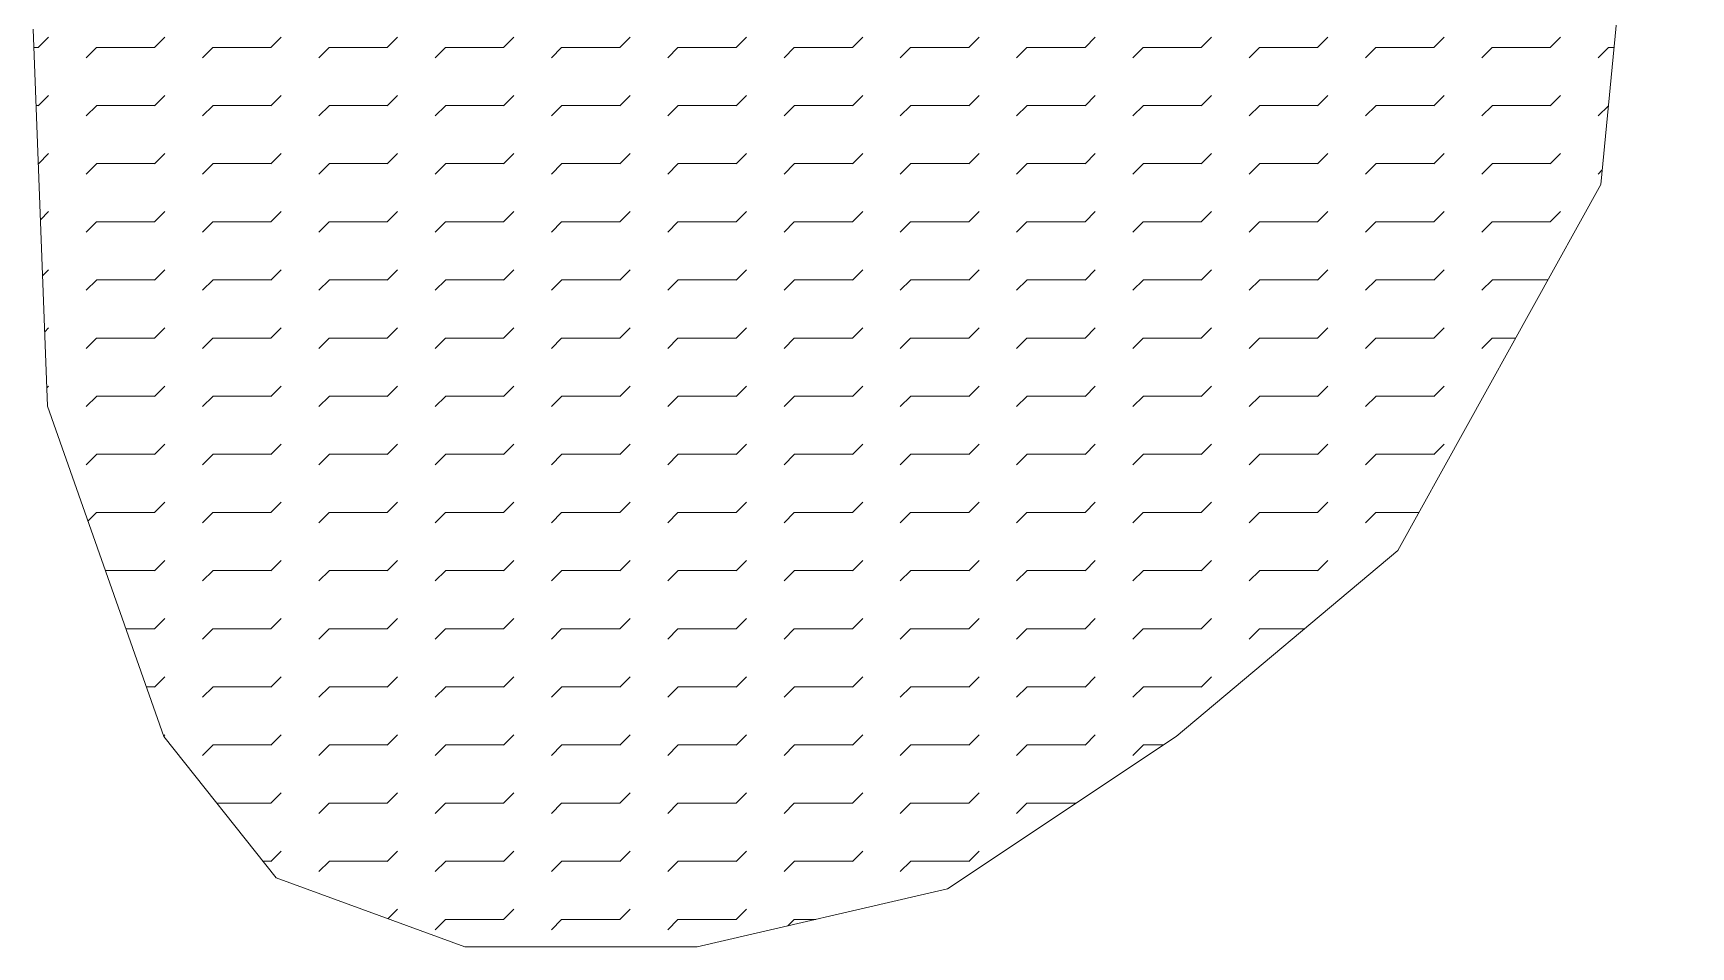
# Model space of a CAD drawing. Header units: millimetres. Extents: x 234136 to 237571, y 2625383 to 2628766.
# Drawn here: x 236678.36 to 236714.56, y 2628726.68 to 2628746.64 of the extents above; entities that cross this region are included whole.
import ezdxf

# ---------------------------------------------------------------- set-up
doc = ezdxf.new("R2010")
doc.units = ezdxf.units.MM
doc.layers.add('Pond', color=140, linetype='Continuous', lineweight=13)

msp = doc.modelspace()

# ---------------------------------------------------------------- linework, layer by layer
at = {"layer": 'Pond'}
for p, q in [((236714.562, 2628763.544), (236712.596, 2628743.335)), ((236678.674, 2628738.494), (236678.357, 2628746.73)), ((236678.373, 2628746.33), (236678.47, 2628746.33)), ((236678.47, 2628746.326), (236678.695, 2628746.551)), ((236679.516, 2628746.102), (236679.74, 2628746.326)), ((236679.74, 2628746.33), (236681.01, 2628746.33)), ((236681.01, 2628746.326), (236681.235, 2628746.551)), ((236682.056, 2628746.102), (236682.28, 2628746.326)), ((236682.28, 2628746.33), (236683.55, 2628746.33)), ((236683.55, 2628746.326), (236683.775, 2628746.551)), ((236684.596, 2628746.102), (236684.82, 2628746.326)), ((236684.82, 2628746.33), (236686.09, 2628746.33)), ((236686.09, 2628746.326), (236686.315, 2628746.551)), ((236687.136, 2628746.102), (236687.36, 2628746.326)), ((236687.36, 2628746.33), (236688.63, 2628746.33)), ((236688.63, 2628746.326), (236688.855, 2628746.551)), ((236689.676, 2628746.102), (236689.9, 2628746.326)), ((236689.9, 2628746.33), (236691.17, 2628746.33)), ((236691.17, 2628746.326), (236691.395, 2628746.551)), ((236692.216, 2628746.102), (236692.44, 2628746.326)), ((236692.44, 2628746.33), (236693.71, 2628746.33)), ((236693.71, 2628746.326), (236693.935, 2628746.551)), ((236694.756, 2628746.102), (236694.98, 2628746.326)), ((236694.98, 2628746.33), (236696.25, 2628746.33)), ((236696.25, 2628746.326), (236696.475, 2628746.551)), ((236697.296, 2628746.102), (236697.52, 2628746.326)), ((236697.52, 2628746.33), (236698.79, 2628746.33)), ((236698.79, 2628746.326), (236699.015, 2628746.551)), ((236699.836, 2628746.102), (236700.06, 2628746.326)), ((236700.06, 2628746.33), (236701.33, 2628746.33)), ((236701.33, 2628746.326), (236701.555, 2628746.551)), ((236702.376, 2628746.102), (236702.6, 2628746.326)), ((236702.6, 2628746.33), (236703.87, 2628746.33)), ((236703.87, 2628746.326), (236704.095, 2628746.551)), ((236704.916, 2628746.102), (236705.14, 2628746.326)), ((236705.14, 2628746.33), (236706.41, 2628746.33)), ((236706.41, 2628746.326), (236706.635, 2628746.551)), ((236707.456, 2628746.102), (236707.68, 2628746.326)), ((236707.68, 2628746.33), (236708.95, 2628746.33)), ((236708.95, 2628746.326), (236709.175, 2628746.551)), ((236709.996, 2628746.102), (236710.22, 2628746.326)), ((236710.22, 2628746.33), (236711.49, 2628746.33)), ((236711.49, 2628746.326), (236711.715, 2628746.551)), ((236712.536, 2628746.102), (236712.76, 2628746.326)), ((236712.76, 2628746.33), (236712.887, 2628746.33)), ((236678.47, 2628745.056), (236678.695, 2628745.281)), ((236681.01, 2628745.056), (236681.235, 2628745.281)), ((236683.55, 2628745.056), (236683.775, 2628745.281)), ((236686.09, 2628745.056), (236686.315, 2628745.281)), ((236688.63, 2628745.056), (236688.855, 2628745.281)), ((236691.17, 2628745.056), (236691.395, 2628745.281)), ((236693.71, 2628745.056), (236693.935, 2628745.281)), ((236696.25, 2628745.056), (236696.475, 2628745.281)), ((236698.79, 2628745.056), (236699.015, 2628745.281)), ((236701.33, 2628745.056), (236701.555, 2628745.281)), ((236703.87, 2628745.056), (236704.095, 2628745.281)), ((236706.41, 2628745.056), (236706.635, 2628745.281)), ((236708.95, 2628745.056), (236709.175, 2628745.281)), ((236711.49, 2628745.056), (236711.715, 2628745.281)), ((236678.422, 2628745.06), (236678.47, 2628745.06)), ((236679.516, 2628744.832), (236679.74, 2628745.056)), ((236679.74, 2628745.06), (236681.01, 2628745.06)), ((236682.056, 2628744.832), (236682.28, 2628745.056)), ((236682.28, 2628745.06), (236683.55, 2628745.06)), ((236684.596, 2628744.832), (236684.82, 2628745.056)), ((236684.82, 2628745.06), (236686.09, 2628745.06)), ((236687.136, 2628744.832), (236687.36, 2628745.056)), ((236687.36, 2628745.06), (236688.63, 2628745.06)), ((236689.676, 2628744.832), (236689.9, 2628745.056)), ((236689.9, 2628745.06), (236691.17, 2628745.06)), ((236692.216, 2628744.832), (236692.44, 2628745.056)), ((236692.44, 2628745.06), (236693.71, 2628745.06)), ((236694.756, 2628744.832), (236694.98, 2628745.056)), ((236694.98, 2628745.06), (236696.25, 2628745.06)), ((236697.296, 2628744.832), (236697.52, 2628745.056)), ((236697.52, 2628745.06), (236698.79, 2628745.06)), ((236699.836, 2628744.832), (236700.06, 2628745.056)), ((236700.06, 2628745.06), (236701.33, 2628745.06)), ((236702.376, 2628744.832), (236702.6, 2628745.056)), ((236702.6, 2628745.06), (236703.87, 2628745.06)), ((236704.916, 2628744.832), (236705.14, 2628745.056)), ((236705.14, 2628745.06), (236706.41, 2628745.06)), ((236707.456, 2628744.832), (236707.68, 2628745.056)), ((236707.68, 2628745.06), (236708.95, 2628745.06)), ((236709.996, 2628744.832), (236710.22, 2628745.056)), ((236710.22, 2628745.06), (236711.49, 2628745.06)), ((236712.536, 2628744.832), (236712.76, 2628745.056)), ((236712.76, 2628745.06), (236712.764, 2628745.06)), ((236678.471, 2628743.787), (236678.695, 2628744.011)), ((236679.516, 2628743.562), (236679.74, 2628743.786)), ((236679.74, 2628743.79), (236681.01, 2628743.79)), ((236681.01, 2628743.786), (236681.235, 2628744.011)), ((236682.056, 2628743.562), (236682.28, 2628743.786)), ((236682.28, 2628743.79), (236683.55, 2628743.79)), ((236683.55, 2628743.786), (236683.775, 2628744.011)), ((236684.596, 2628743.562), (236684.82, 2628743.786)), ((236684.82, 2628743.79), (236686.09, 2628743.79)), ((236686.09, 2628743.786), (236686.315, 2628744.011)), ((236687.136, 2628743.562), (236687.36, 2628743.786)), ((236687.36, 2628743.79), (236688.63, 2628743.79)), ((236688.63, 2628743.786), (236688.855, 2628744.011)), ((236689.676, 2628743.562), (236689.9, 2628743.786)), ((236689.9, 2628743.79), (236691.17, 2628743.79)), ((236691.17, 2628743.786), (236691.395, 2628744.011)), ((236692.216, 2628743.562), (236692.44, 2628743.786)), ((236692.44, 2628743.79), (236693.71, 2628743.79)), ((236693.71, 2628743.786), (236693.935, 2628744.011)), ((236694.756, 2628743.562), (236694.98, 2628743.786)), ((236694.98, 2628743.79), (236696.25, 2628743.79)), ((236696.25, 2628743.786), (236696.475, 2628744.011)), ((236697.296, 2628743.562), (236697.52, 2628743.786)), ((236697.52, 2628743.79), (236698.79, 2628743.79)), ((236698.79, 2628743.786), (236699.015, 2628744.011)), ((236699.836, 2628743.562), (236700.06, 2628743.786)), ((236700.06, 2628743.79), (236701.33, 2628743.79)), ((236701.33, 2628743.786), (236701.555, 2628744.011)), ((236702.376, 2628743.562), (236702.6, 2628743.786)), ((236702.6, 2628743.79), (236703.87, 2628743.79)), ((236703.87, 2628743.786), (236704.095, 2628744.011)), ((236704.916, 2628743.562), (236705.14, 2628743.786)), ((236705.14, 2628743.79), (236706.41, 2628743.79)), ((236706.41, 2628743.786), (236706.635, 2628744.011)), ((236707.456, 2628743.562), (236707.68, 2628743.786)), ((236707.68, 2628743.79), (236708.95, 2628743.79)), ((236708.95, 2628743.786), (236709.175, 2628744.011)), ((236709.996, 2628743.562), (236710.22, 2628743.786)), ((236710.22, 2628743.79), (236711.49, 2628743.79)), ((236711.49, 2628743.786), (236711.715, 2628744.011)), ((236712.536, 2628743.562), (236712.627, 2628743.653)), ((236712.596, 2628743.335), (236708.159, 2628735.336)), ((236678.518, 2628742.564), (236678.695, 2628742.741)), ((236681.01, 2628742.516), (236681.235, 2628742.741)), ((236683.55, 2628742.516), (236683.775, 2628742.741)), ((236686.09, 2628742.516), (236686.315, 2628742.741)), ((236688.63, 2628742.516), (236688.855, 2628742.741)), ((236691.17, 2628742.516), (236691.395, 2628742.741)), ((236693.71, 2628742.516), (236693.935, 2628742.741)), ((236696.25, 2628742.516), (236696.475, 2628742.741)), ((236698.79, 2628742.516), (236699.015, 2628742.741)), ((236701.33, 2628742.516), (236701.555, 2628742.741)), ((236703.87, 2628742.516), (236704.095, 2628742.741)), ((236706.41, 2628742.516), (236706.635, 2628742.741)), ((236708.95, 2628742.516), (236709.175, 2628742.741)), ((236711.49, 2628742.516), (236711.715, 2628742.741)), ((236679.516, 2628742.292), (236679.74, 2628742.516)), ((236679.74, 2628742.52), (236681.01, 2628742.52)), ((236682.056, 2628742.292), (236682.28, 2628742.516)), ((236682.28, 2628742.52), (236683.55, 2628742.52)), ((236684.596, 2628742.292), (236684.82, 2628742.516)), ((236684.82, 2628742.52), (236686.09, 2628742.52)), ((236687.136, 2628742.292), (236687.36, 2628742.516)), ((236687.36, 2628742.52), (236688.63, 2628742.52)), ((236689.676, 2628742.292), (236689.9, 2628742.516)), ((236689.9, 2628742.52), (236691.17, 2628742.52)), ((236692.216, 2628742.292), (236692.44, 2628742.516)), ((236692.44, 2628742.52), (236693.71, 2628742.52)), ((236694.756, 2628742.292), (236694.98, 2628742.516)), ((236694.98, 2628742.52), (236696.25, 2628742.52)), ((236697.296, 2628742.292), (236697.52, 2628742.516)), ((236697.52, 2628742.52), (236698.79, 2628742.52)), ((236699.836, 2628742.292), (236700.06, 2628742.516)), ((236700.06, 2628742.52), (236701.33, 2628742.52)), ((236702.376, 2628742.292), (236702.6, 2628742.516)), ((236702.6, 2628742.52), (236703.87, 2628742.52)), ((236704.916, 2628742.292), (236705.14, 2628742.516)), ((236705.14, 2628742.52), (236706.41, 2628742.52)), ((236707.456, 2628742.292), (236707.68, 2628742.516)), ((236707.68, 2628742.52), (236708.95, 2628742.52)), ((236709.996, 2628742.292), (236710.22, 2628742.516)), ((236710.22, 2628742.52), (236711.49, 2628742.52)), ((236678.565, 2628741.341), (236678.695, 2628741.471)), ((236679.516, 2628741.022), (236679.74, 2628741.246)), ((236679.74, 2628741.25), (236681.01, 2628741.25)), ((236681.01, 2628741.246), (236681.235, 2628741.471)), ((236682.056, 2628741.022), (236682.28, 2628741.246)), ((236682.28, 2628741.25), (236683.55, 2628741.25)), ((236683.55, 2628741.246), (236683.775, 2628741.471)), ((236684.596, 2628741.022), (236684.82, 2628741.246)), ((236684.82, 2628741.25), (236686.09, 2628741.25)), ((236686.09, 2628741.246), (236686.315, 2628741.471)), ((236687.136, 2628741.022), (236687.36, 2628741.246)), ((236687.36, 2628741.25), (236688.63, 2628741.25)), ((236688.63, 2628741.246), (236688.855, 2628741.471)), ((236689.676, 2628741.022), (236689.9, 2628741.246)), ((236689.9, 2628741.25), (236691.17, 2628741.25)), ((236691.17, 2628741.246), (236691.395, 2628741.471)), ((236692.216, 2628741.022), (236692.44, 2628741.246)), ((236692.44, 2628741.25), (236693.71, 2628741.25)), ((236693.71, 2628741.246), (236693.935, 2628741.471)), ((236694.756, 2628741.022), (236694.98, 2628741.246)), ((236694.98, 2628741.25), (236696.25, 2628741.25)), ((236696.25, 2628741.246), (236696.475, 2628741.471)), ((236697.296, 2628741.022), (236697.52, 2628741.246)), ((236697.52, 2628741.25), (236698.79, 2628741.25)), ((236698.79, 2628741.246), (236699.015, 2628741.471)), ((236699.836, 2628741.022), (236700.06, 2628741.246)), ((236700.06, 2628741.25), (236701.33, 2628741.25)), ((236701.33, 2628741.246), (236701.555, 2628741.471)), ((236702.376, 2628741.022), (236702.6, 2628741.246)), ((236702.6, 2628741.25), (236703.87, 2628741.25)), ((236703.87, 2628741.246), (236704.095, 2628741.471)), ((236704.916, 2628741.022), (236705.14, 2628741.246)), ((236705.14, 2628741.25), (236706.41, 2628741.25)), ((236706.41, 2628741.246), (236706.635, 2628741.471)), ((236707.456, 2628741.022), (236707.68, 2628741.246)), ((236707.68, 2628741.25), (236708.95, 2628741.25)), ((236708.95, 2628741.246), (236709.175, 2628741.471)), ((236709.996, 2628741.022), (236710.22, 2628741.246)), ((236710.22, 2628741.25), (236711.439, 2628741.25)), ((236678.612, 2628740.118), (236678.695, 2628740.201)), ((236681.01, 2628739.976), (236681.235, 2628740.201)), ((236683.55, 2628739.976), (236683.775, 2628740.201)), ((236686.09, 2628739.976), (236686.315, 2628740.201)), ((236688.63, 2628739.976), (236688.855, 2628740.201)), ((236691.17, 2628739.976), (236691.395, 2628740.201)), ((236693.71, 2628739.976), (236693.935, 2628740.201)), ((236696.25, 2628739.976), (236696.475, 2628740.201)), ((236698.79, 2628739.976), (236699.015, 2628740.201)), ((236701.33, 2628739.976), (236701.555, 2628740.201)), ((236703.87, 2628739.976), (236704.095, 2628740.201)), ((236706.41, 2628739.976), (236706.635, 2628740.201)), ((236708.95, 2628739.976), (236709.175, 2628740.201)), ((236679.516, 2628739.752), (236679.74, 2628739.976)), ((236679.74, 2628739.98), (236681.01, 2628739.98)), ((236682.056, 2628739.752), (236682.28, 2628739.976)), ((236682.28, 2628739.98), (236683.55, 2628739.98)), ((236684.596, 2628739.752), (236684.82, 2628739.976)), ((236684.82, 2628739.98), (236686.09, 2628739.98)), ((236687.136, 2628739.752), (236687.36, 2628739.976)), ((236687.36, 2628739.98), (236688.63, 2628739.98)), ((236689.676, 2628739.752), (236689.9, 2628739.976)), ((236689.9, 2628739.98), (236691.17, 2628739.98)), ((236692.216, 2628739.752), (236692.44, 2628739.976)), ((236692.44, 2628739.98), (236693.71, 2628739.98)), ((236694.756, 2628739.752), (236694.98, 2628739.976)), ((236694.98, 2628739.98), (236696.25, 2628739.98)), ((236697.296, 2628739.752), (236697.52, 2628739.976)), ((236697.52, 2628739.98), (236698.79, 2628739.98)), ((236699.836, 2628739.752), (236700.06, 2628739.976)), ((236700.06, 2628739.98), (236701.33, 2628739.98)), ((236702.376, 2628739.752), (236702.6, 2628739.976)), ((236702.6, 2628739.98), (236703.87, 2628739.98)), ((236704.916, 2628739.752), (236705.14, 2628739.976)), ((236705.14, 2628739.98), (236706.41, 2628739.98)), ((236707.456, 2628739.752), (236707.68, 2628739.976)), ((236707.68, 2628739.98), (236708.95, 2628739.98)), ((236709.996, 2628739.752), (236710.22, 2628739.976)), ((236710.22, 2628739.98), (236710.735, 2628739.98)), ((236678.659, 2628738.895), (236678.695, 2628738.931)), ((236679.516, 2628738.482), (236679.74, 2628738.706)), ((236679.74, 2628738.71), (236681.01, 2628738.71)), ((236681.01, 2628738.706), (236681.235, 2628738.931)), ((236682.056, 2628738.482), (236682.28, 2628738.706)), ((236682.28, 2628738.71), (236683.55, 2628738.71)), ((236683.55, 2628738.706), (236683.775, 2628738.931)), ((236684.596, 2628738.482), (236684.82, 2628738.706)), ((236684.82, 2628738.71), (236686.09, 2628738.71)), ((236686.09, 2628738.706), (236686.315, 2628738.931)), ((236687.136, 2628738.482), (236687.36, 2628738.706)), ((236687.36, 2628738.71), (236688.63, 2628738.71)), ((236688.63, 2628738.706), (236688.855, 2628738.931)), ((236689.676, 2628738.482), (236689.9, 2628738.706)), ((236689.9, 2628738.71), (236691.17, 2628738.71)), ((236691.17, 2628738.706), (236691.395, 2628738.931)), ((236692.216, 2628738.482), (236692.44, 2628738.706)), ((236692.44, 2628738.71), (236693.71, 2628738.71)), ((236693.71, 2628738.706), (236693.935, 2628738.931)), ((236694.756, 2628738.482), (236694.98, 2628738.706)), ((236694.98, 2628738.71), (236696.25, 2628738.71)), ((236696.25, 2628738.706), (236696.475, 2628738.931)), ((236697.296, 2628738.482), (236697.52, 2628738.706)), ((236697.52, 2628738.71), (236698.79, 2628738.71)), ((236698.79, 2628738.706), (236699.015, 2628738.931)), ((236699.836, 2628738.482), (236700.06, 2628738.706)), ((236700.06, 2628738.71), (236701.33, 2628738.71)), ((236701.33, 2628738.706), (236701.555, 2628738.931)), ((236702.376, 2628738.482), (236702.6, 2628738.706)), ((236702.6, 2628738.71), (236703.87, 2628738.71)), ((236703.87, 2628738.706), (236704.095, 2628738.931)), ((236704.916, 2628738.482), (236705.14, 2628738.706)), ((236705.14, 2628738.71), (236706.41, 2628738.71)), ((236706.41, 2628738.706), (236706.635, 2628738.931)), ((236707.456, 2628738.482), (236707.68, 2628738.706)), ((236707.68, 2628738.71), (236708.95, 2628738.71)), ((236708.95, 2628738.706), (236709.175, 2628738.931)), ((236681.212, 2628731.273), (236678.674, 2628738.494)), ((236681.01, 2628737.436), (236681.235, 2628737.661)), ((236683.55, 2628737.436), (236683.775, 2628737.661)), ((236686.09, 2628737.436), (236686.315, 2628737.661)), ((236688.63, 2628737.436), (236688.855, 2628737.661)), ((236691.17, 2628737.436), (236691.395, 2628737.661)), ((236693.71, 2628737.436), (236693.935, 2628737.661)), ((236696.25, 2628737.436), (236696.475, 2628737.661)), ((236698.79, 2628737.436), (236699.015, 2628737.661)), ((236701.33, 2628737.436), (236701.555, 2628737.661)), ((236703.87, 2628737.436), (236704.095, 2628737.661)), ((236706.41, 2628737.436), (236706.635, 2628737.661)), ((236708.95, 2628737.436), (236709.175, 2628737.661)), ((236679.516, 2628737.212), (236679.74, 2628737.436)), ((236679.74, 2628737.44), (236681.01, 2628737.44)), ((236682.056, 2628737.212), (236682.28, 2628737.436)), ((236682.28, 2628737.44), (236683.55, 2628737.44)), ((236684.596, 2628737.212), (236684.82, 2628737.436)), ((236684.82, 2628737.44), (236686.09, 2628737.44)), ((236687.136, 2628737.212), (236687.36, 2628737.436)), ((236687.36, 2628737.44), (236688.63, 2628737.44)), ((236689.676, 2628737.212), (236689.9, 2628737.436)), ((236689.9, 2628737.44), (236691.17, 2628737.44)), ((236692.216, 2628737.212), (236692.44, 2628737.436)), ((236692.44, 2628737.44), (236693.71, 2628737.44)), ((236694.756, 2628737.212), (236694.98, 2628737.436)), ((236694.98, 2628737.44), (236696.25, 2628737.44)), ((236697.296, 2628737.212), (236697.52, 2628737.436)), ((236697.52, 2628737.44), (236698.79, 2628737.44)), ((236699.836, 2628737.212), (236700.06, 2628737.436)), ((236700.06, 2628737.44), (236701.33, 2628737.44)), ((236702.376, 2628737.212), (236702.6, 2628737.436)), ((236702.6, 2628737.44), (236703.87, 2628737.44)), ((236704.916, 2628737.212), (236705.14, 2628737.436)), ((236705.14, 2628737.44), (236706.41, 2628737.44)), ((236707.456, 2628737.212), (236707.68, 2628737.436)), ((236707.68, 2628737.44), (236708.95, 2628737.44)), ((236679.557, 2628735.983), (236679.74, 2628736.166)), ((236679.74, 2628736.17), (236681.01, 2628736.17)), ((236681.01, 2628736.166), (236681.235, 2628736.391)), ((236682.056, 2628735.942), (236682.28, 2628736.166)), ((236682.28, 2628736.17), (236683.55, 2628736.17)), ((236683.55, 2628736.166), (236683.775, 2628736.391)), ((236684.596, 2628735.942), (236684.82, 2628736.166)), ((236684.82, 2628736.17), (236686.09, 2628736.17)), ((236686.09, 2628736.166), (236686.315, 2628736.391)), ((236687.136, 2628735.942), (236687.36, 2628736.166)), ((236687.36, 2628736.17), (236688.63, 2628736.17)), ((236688.63, 2628736.166), (236688.855, 2628736.391)), ((236689.676, 2628735.942), (236689.9, 2628736.166)), ((236689.9, 2628736.17), (236691.17, 2628736.17)), ((236691.17, 2628736.166), (236691.395, 2628736.391)), ((236692.216, 2628735.942), (236692.44, 2628736.166)), ((236692.44, 2628736.17), (236693.71, 2628736.17)), ((236693.71, 2628736.166), (236693.935, 2628736.391)), ((236694.756, 2628735.942), (236694.98, 2628736.166)), ((236694.98, 2628736.17), (236696.25, 2628736.17)), ((236696.25, 2628736.166), (236696.475, 2628736.391)), ((236697.296, 2628735.942), (236697.52, 2628736.166)), ((236697.52, 2628736.17), (236698.79, 2628736.17)), ((236698.79, 2628736.166), (236699.015, 2628736.391)), ((236699.836, 2628735.942), (236700.06, 2628736.166)), ((236700.06, 2628736.17), (236701.33, 2628736.17)), ((236701.33, 2628736.166), (236701.555, 2628736.391)), ((236702.376, 2628735.942), (236702.6, 2628736.166)), ((236702.6, 2628736.17), (236703.87, 2628736.17)), ((236703.87, 2628736.166), (236704.095, 2628736.391)), ((236704.916, 2628735.942), (236705.14, 2628736.166)), ((236705.14, 2628736.17), (236706.41, 2628736.17)), ((236706.41, 2628736.166), (236706.635, 2628736.391)), ((236707.456, 2628735.942), (236707.68, 2628736.166)), ((236707.68, 2628736.17), (236708.621, 2628736.17)), ((236681.01, 2628734.896), (236681.235, 2628735.121)), ((236683.55, 2628734.896), (236683.775, 2628735.121)), ((236686.09, 2628734.896), (236686.315, 2628735.121)), ((236688.63, 2628734.896), (236688.855, 2628735.121)), ((236691.17, 2628734.896), (236691.395, 2628735.121)), ((236693.71, 2628734.896), (236693.935, 2628735.121)), ((236696.25, 2628734.896), (236696.475, 2628735.121)), ((236698.79, 2628734.896), (236699.015, 2628735.121)), ((236701.33, 2628734.896), (236701.555, 2628735.121)), ((236708.159, 2628735.336), (236703.32, 2628731.273)), ((236703.87, 2628734.896), (236704.095, 2628735.121)), ((236706.41, 2628734.896), (236706.635, 2628735.121)), ((236679.937, 2628734.9), (236681.01, 2628734.9)), ((236682.056, 2628734.672), (236682.28, 2628734.896)), ((236682.28, 2628734.9), (236683.55, 2628734.9)), ((236684.596, 2628734.672), (236684.82, 2628734.896)), ((236684.82, 2628734.9), (236686.09, 2628734.9)), ((236687.136, 2628734.672), (236687.36, 2628734.896)), ((236687.36, 2628734.9), (236688.63, 2628734.9)), ((236689.676, 2628734.672), (236689.9, 2628734.896)), ((236689.9, 2628734.9), (236691.17, 2628734.9)), ((236692.216, 2628734.672), (236692.44, 2628734.896)), ((236692.44, 2628734.9), (236693.71, 2628734.9)), ((236694.756, 2628734.672), (236694.98, 2628734.896)), ((236694.98, 2628734.9), (236696.25, 2628734.9)), ((236697.296, 2628734.672), (236697.52, 2628734.896)), ((236697.52, 2628734.9), (236698.79, 2628734.9)), ((236699.836, 2628734.672), (236700.06, 2628734.896)), ((236700.06, 2628734.9), (236701.33, 2628734.9)), ((236702.376, 2628734.672), (236702.6, 2628734.896)), ((236702.6, 2628734.9), (236703.87, 2628734.9)), ((236704.916, 2628734.672), (236705.14, 2628734.896)), ((236705.14, 2628734.9), (236706.41, 2628734.9)), ((236680.383, 2628733.63), (236681.01, 2628733.63)), ((236681.01, 2628733.626), (236681.235, 2628733.851)), ((236682.056, 2628733.402), (236682.28, 2628733.626)), ((236682.28, 2628733.63), (236683.55, 2628733.63)), ((236683.55, 2628733.626), (236683.775, 2628733.851)), ((236684.596, 2628733.402), (236684.82, 2628733.626)), ((236684.82, 2628733.63), (236686.09, 2628733.63)), ((236686.09, 2628733.626), (236686.315, 2628733.851)), ((236687.136, 2628733.402), (236687.36, 2628733.626)), ((236687.36, 2628733.63), (236688.63, 2628733.63)), ((236688.63, 2628733.626), (236688.855, 2628733.851)), ((236689.676, 2628733.402), (236689.9, 2628733.626)), ((236689.9, 2628733.63), (236691.17, 2628733.63)), ((236691.17, 2628733.626), (236691.395, 2628733.851)), ((236692.216, 2628733.402), (236692.44, 2628733.626)), ((236692.44, 2628733.63), (236693.71, 2628733.63)), ((236693.71, 2628733.626), (236693.935, 2628733.851)), ((236694.756, 2628733.402), (236694.98, 2628733.626)), ((236694.98, 2628733.63), (236696.25, 2628733.63)), ((236696.25, 2628733.626), (236696.475, 2628733.851)), ((236697.296, 2628733.402), (236697.52, 2628733.626)), ((236697.52, 2628733.63), (236698.79, 2628733.63)), ((236698.79, 2628733.626), (236699.015, 2628733.851)), ((236699.836, 2628733.402), (236700.06, 2628733.626)), ((236700.06, 2628733.63), (236701.33, 2628733.63)), ((236701.33, 2628733.626), (236701.555, 2628733.851)), ((236702.376, 2628733.402), (236702.6, 2628733.626)), ((236702.6, 2628733.63), (236703.87, 2628733.63)), ((236703.87, 2628733.626), (236704.095, 2628733.851)), ((236704.916, 2628733.402), (236705.14, 2628733.626)), ((236705.14, 2628733.63), (236706.127, 2628733.63)), ((236681.01, 2628732.356), (236681.235, 2628732.581)), ((236683.55, 2628732.356), (236683.775, 2628732.581)), ((236686.09, 2628732.356), (236686.315, 2628732.581)), ((236688.63, 2628732.356), (236688.855, 2628732.581)), ((236691.17, 2628732.356), (236691.395, 2628732.581)), ((236693.71, 2628732.356), (236693.935, 2628732.581)), ((236696.25, 2628732.356), (236696.475, 2628732.581)), ((236698.79, 2628732.356), (236699.015, 2628732.581)), ((236701.33, 2628732.356), (236701.555, 2628732.581)), ((236703.87, 2628732.356), (236704.095, 2628732.581)), ((236680.83, 2628732.36), (236681.01, 2628732.36)), ((236682.056, 2628732.132), (236682.28, 2628732.356)), ((236682.28, 2628732.36), (236683.55, 2628732.36)), ((236684.596, 2628732.132), (236684.82, 2628732.356)), ((236684.82, 2628732.36), (236686.09, 2628732.36)), ((236687.136, 2628732.132), (236687.36, 2628732.356)), ((236687.36, 2628732.36), (236688.63, 2628732.36)), ((236689.676, 2628732.132), (236689.9, 2628732.356)), ((236689.9, 2628732.36), (236691.17, 2628732.36)), ((236692.216, 2628732.132), (236692.44, 2628732.356)), ((236692.44, 2628732.36), (236693.71, 2628732.36)), ((236694.756, 2628732.132), (236694.98, 2628732.356)), ((236694.98, 2628732.36), (236696.25, 2628732.36)), ((236697.296, 2628732.132), (236697.52, 2628732.356)), ((236697.52, 2628732.36), (236698.79, 2628732.36)), ((236699.836, 2628732.132), (236700.06, 2628732.356)), ((236700.06, 2628732.36), (236701.33, 2628732.36)), ((236702.376, 2628732.132), (236702.6, 2628732.356)), ((236702.6, 2628732.36), (236703.87, 2628732.36)), ((236681.208, 2628731.284), (236681.235, 2628731.311)), ((236683.668, 2628728.184), (236681.212, 2628731.273)), ((236682.056, 2628730.862), (236682.28, 2628731.086)), ((236682.28, 2628731.09), (236683.55, 2628731.09)), ((236683.55, 2628731.086), (236683.775, 2628731.311)), ((236684.596, 2628730.862), (236684.82, 2628731.086)), ((236684.82, 2628731.09), (236686.09, 2628731.09)), ((236686.09, 2628731.086), (236686.315, 2628731.311)), ((236687.136, 2628730.862), (236687.36, 2628731.086)), ((236687.36, 2628731.09), (236688.63, 2628731.09)), ((236688.63, 2628731.086), (236688.855, 2628731.311)), ((236689.676, 2628730.862), (236689.9, 2628731.086)), ((236689.9, 2628731.09), (236691.17, 2628731.09)), ((236691.17, 2628731.086), (236691.395, 2628731.311)), ((236692.216, 2628730.862), (236692.44, 2628731.086)), ((236692.44, 2628731.09), (236693.71, 2628731.09)), ((236693.71, 2628731.086), (236693.935, 2628731.311)), ((236694.756, 2628730.862), (236694.98, 2628731.086)), ((236694.98, 2628731.09), (236696.25, 2628731.09)), ((236696.25, 2628731.086), (236696.475, 2628731.311)), ((236697.296, 2628730.862), (236697.52, 2628731.086)), ((236697.52, 2628731.09), (236698.79, 2628731.09)), ((236703.32, 2628731.273), (236698.328, 2628727.946)), ((236698.79, 2628731.086), (236699.015, 2628731.311)), ((236699.836, 2628730.862), (236700.06, 2628731.086)), ((236700.06, 2628731.09), (236701.33, 2628731.09)), ((236701.33, 2628731.086), (236701.555, 2628731.311)), ((236702.376, 2628730.862), (236702.6, 2628731.086)), ((236702.6, 2628731.09), (236703.046, 2628731.09)), ((236683.55, 2628729.816), (236683.775, 2628730.041)), ((236686.09, 2628729.816), (236686.315, 2628730.041)), ((236688.63, 2628729.816), (236688.855, 2628730.041)), ((236691.17, 2628729.816), (236691.395, 2628730.041)), ((236693.71, 2628729.816), (236693.935, 2628730.041)), ((236696.25, 2628729.816), (236696.475, 2628730.041)), ((236698.79, 2628729.816), (236699.015, 2628730.041)), ((236682.367, 2628729.82), (236683.55, 2628729.82)), ((236684.596, 2628729.592), (236684.82, 2628729.816)), ((236684.82, 2628729.82), (236686.09, 2628729.82)), ((236687.136, 2628729.592), (236687.36, 2628729.816)), ((236687.36, 2628729.82), (236688.63, 2628729.82)), ((236689.676, 2628729.592), (236689.9, 2628729.816)), ((236689.9, 2628729.82), (236691.17, 2628729.82)), ((236692.216, 2628729.592), (236692.44, 2628729.816)), ((236692.44, 2628729.82), (236693.71, 2628729.82)), ((236694.756, 2628729.592), (236694.98, 2628729.816)), ((236694.98, 2628729.82), (236696.25, 2628729.82)), ((236697.296, 2628729.592), (236697.52, 2628729.816)), ((236697.52, 2628729.82), (236698.79, 2628729.82)), ((236699.836, 2628729.592), (236700.06, 2628729.816)), ((236700.06, 2628729.82), (236701.139, 2628729.82)), ((236683.377, 2628728.55), (236683.55, 2628728.55)), ((236683.55, 2628728.546), (236683.775, 2628728.771)), ((236684.596, 2628728.322), (236684.82, 2628728.546)), ((236684.82, 2628728.55), (236686.09, 2628728.55)), ((236686.09, 2628728.546), (236686.315, 2628728.771)), ((236687.136, 2628728.322), (236687.36, 2628728.546)), ((236687.36, 2628728.55), (236688.63, 2628728.55)), ((236688.63, 2628728.546), (236688.855, 2628728.771)), ((236689.676, 2628728.322), (236689.9, 2628728.546)), ((236689.9, 2628728.55), (236691.17, 2628728.55)), ((236691.17, 2628728.546), (236691.395, 2628728.771)), ((236692.216, 2628728.322), (236692.44, 2628728.546)), ((236692.44, 2628728.55), (236693.71, 2628728.55)), ((236693.71, 2628728.546), (236693.935, 2628728.771)), ((236694.756, 2628728.322), (236694.98, 2628728.546)), ((236694.98, 2628728.55), (236696.25, 2628728.55)), ((236696.25, 2628728.546), (236696.475, 2628728.771)), ((236697.296, 2628728.322), (236697.52, 2628728.546)), ((236697.52, 2628728.55), (236698.79, 2628728.55)), ((236698.79, 2628728.546), (236699.015, 2628728.771)), ((236687.789, 2628726.679), (236683.668, 2628728.184)), ((236698.328, 2628727.946), (236692.86, 2628726.679)), ((236686.107, 2628727.293), (236686.315, 2628727.501)), ((236688.63, 2628727.276), (236688.855, 2628727.501)), ((236691.17, 2628727.276), (236691.395, 2628727.501)), ((236693.71, 2628727.276), (236693.935, 2628727.501)), ((236687.136, 2628727.052), (236687.36, 2628727.276)), ((236687.36, 2628727.28), (236688.63, 2628727.28)), ((236689.676, 2628727.052), (236689.9, 2628727.276)), ((236689.9, 2628727.28), (236691.17, 2628727.28)), ((236692.216, 2628727.052), (236692.44, 2628727.276)), ((236692.44, 2628727.28), (236693.71, 2628727.28)), ((236694.843, 2628727.139), (236694.98, 2628727.276)), ((236694.98, 2628727.28), (236695.452, 2628727.28)), ((236692.86, 2628726.679), (236687.789, 2628726.679))]:
    msp.add_line(p, q, dxfattribs=at)

doc.saveas('drawing.dxf')
